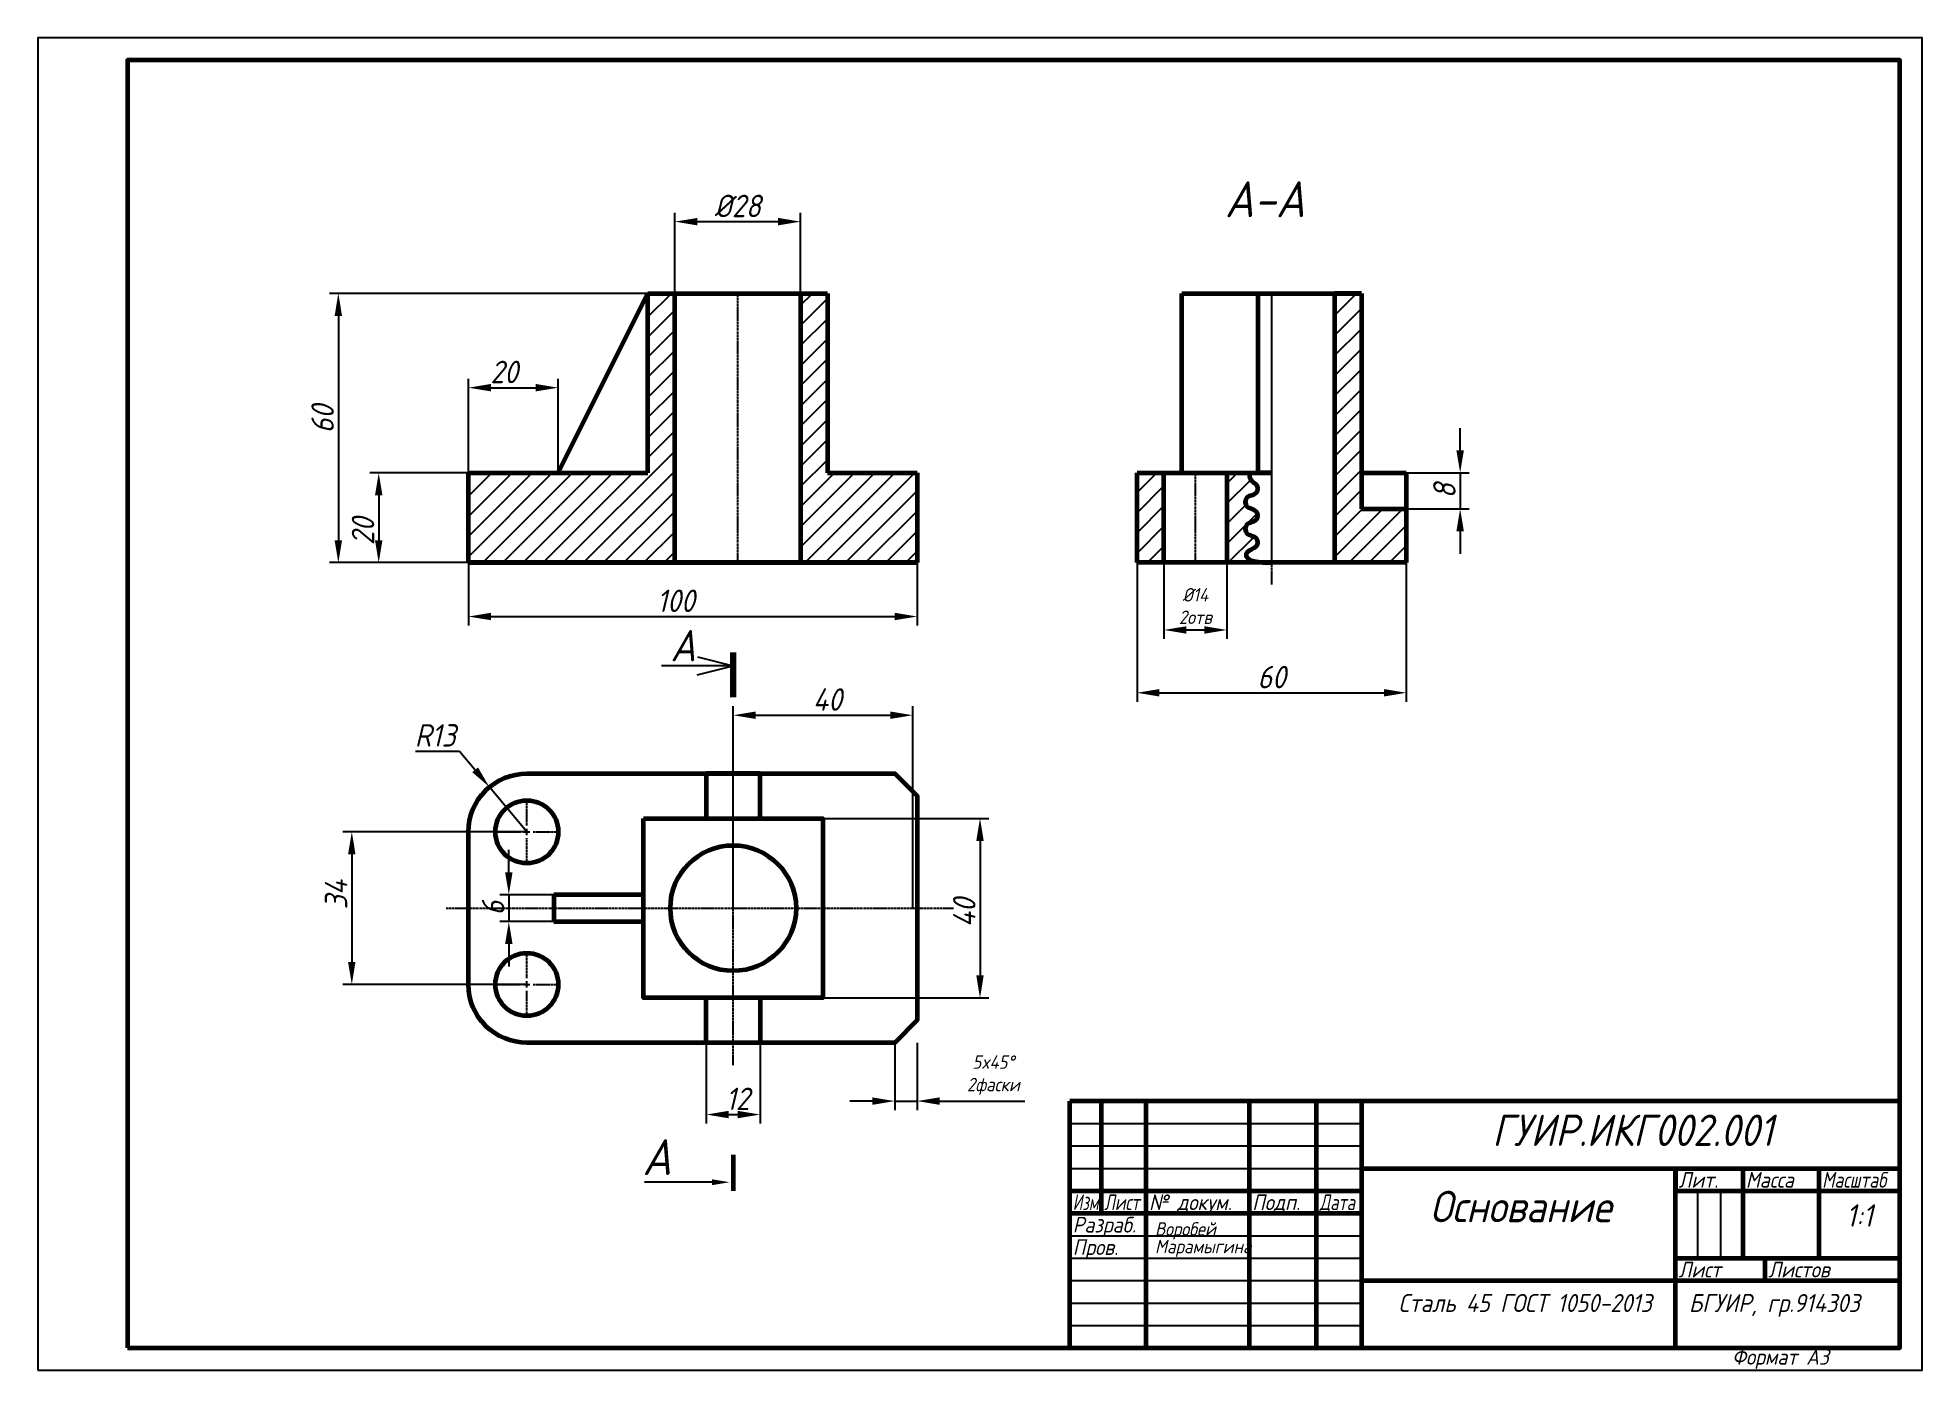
# Model space of a CAD drawing. Header units: millimetres. Extents: x 0 to 420, y 0 to 297.
import ezdxf
from ezdxf import colors
from ezdxf.entities.mleader import LeaderData, LeaderLine
from ezdxf.math import Vec2, Vec3

# ---------------------------------------------------------------- set-up
doc = ezdxf.new("R2010")
doc.units = ezdxf.units.MM
doc.header["$LTSCALE"] = 0.5
doc.linetypes.add('CENTER2', pattern=[1.125, 0.75, -0.125, 0.125, -0.125])
doc.linetypes.add('осевая2', pattern=[28.575, 19.05, -3.175, 3.175, -3.175])
doc.layers.get('0').update_dxf_attribs({"lineweight": 60})
doc.layers.get('Defpoints').update_dxf_attribs({"color": 5})
doc.layers.add('1-оси', color=1, linetype='осевая2')
doc.layers.add('3-размеры', color=6, linetype='Continuous')
doc.layers.add('2-штриховка', color=7, linetype='Continuous', true_color=0x00c7c7)
doc.layers.add('4-текст', color=7, linetype='Continuous', true_color=0x00ad00)
doc.styles.get("Standard").update_dxf_attribs({"font": 'ISOCPEUI.TTF', "width": 0.9})
doc.linetypes.add('ZIGZAG', pattern='A,0.0001,-0.2,[131,ltypeshp.shx,S=0.2,R=0,X=-0.2,Y=0],-0.4,[131,ltypeshp.shx,S=0.2,R=180,X=0.2,Y=0],-0.2', length=0.8001)
doc.dimstyles.new('Standart', dxfattribs={"dimtxt": 5, "dimasz": 5, "dimexe": 2, "dimexo": 0, "dimgap": 1, "dimtad": 1, "dimtoh": 1, "dimdec": 0, "dimtxsty": 'Standard', "dimcen": 2.5, "dimadec": 0, "dimazin": 0, "dimtfac": 1, "dimtdec": 0, "dimtmove": 0, "dimatfit": 3, "dimldrblk": 'DOTSMALL', "dimfxl": 1, "dimarcsym": 0})

# ---------------------------------------------------------------- blocks, each defined once
blk = doc.blocks.new('*U2')
at = {"layer": '1-оси', "color": 0, "linetype": 'CENTER2', "transparency": 16777216}
blk.add_line((0, -30.12), (0, 30.12), dxfattribs=at)
blk = doc.blocks.new('*D3')
at = {"layer": '3-размеры', "color": 0, "lineweight": -2, "transparency": 16777216}
for p, q in [((142, 240), (142, 258)), ((170, 240), (170, 258)), ((147, 256), (165, 256))]:
    blk.add_line(p, q, dxfattribs=at)
at = {"layer": '3-размеры', "color": 0, "transparency": 16777216}
for points in [[(147, 256.83), (147, 255.17), (142, 256)], [(165, 256.83), (165, 255.17), (170, 256)]]:
    blk.add_solid(points, dxfattribs=at)
at = {"layer": 'Defpoints', "color": 0, "transparency": 16777216}
for p in [(170, 256), (142, 240), (170, 240)]:
    blk.add_point(p, dxfattribs=at)
at = {"layer": '3-размеры', "color": 0, "transparency": 16777216, "insert": (156, 259.5), "char_height": 5, "attachment_point": 5}
blk.add_mtext('%%C28', dxfattribs=at)
blk = doc.blocks.new('_DotSmall')
at = {"color": 0, "linetype": 'ByBlock', "const_width": 0.5}
blk.add_lwpolyline([(-0.0625, 0, 1), (0.0625, 0, 1)], format="xyb", close=True, dxfattribs=at)
blk = doc.blocks.new('*D4')
at = {"layer": '3-размеры', "color": 0, "lineweight": -2, "transparency": 16777216}
for p, q in [((96, 200), (74, 200)), ((76, 195), (76, 185)), ((96, 180), (74, 180))]:
    blk.add_line(p, q, dxfattribs=at)
at = {"layer": '3-размеры', "color": 0, "transparency": 16777216}
for points in [[(75.17, 195), (76.83, 195), (76, 200)], [(75.17, 185), (76.83, 185), (76, 180)]]:
    blk.add_solid(points, dxfattribs=at)
at = {"layer": 'Defpoints', "color": 0, "transparency": 16777216}
for p in [(96, 200), (76, 180), (96, 180)]:
    blk.add_point(p, dxfattribs=at)
at = {"layer": '3-размеры', "color": 0, "transparency": 16777216, "insert": (72.5, 186.97), "char_height": 5, "attachment_point": 5, "rotation": 90}
blk.add_mtext('20', dxfattribs=at)
blk = doc.blocks.new('*D5')
at = {"layer": '3-размеры', "color": 0, "lineweight": -2, "transparency": 16777216}
for p, q in [((136, 240), (65, 240)), ((67, 235), (67, 185)), ((96, 180), (65, 180))]:
    blk.add_line(p, q, dxfattribs=at)
at = {"layer": '3-размеры', "color": 0, "transparency": 16777216}
for points in [[(66.17, 235), (67.83, 235), (67, 240)], [(66.17, 185), (67.83, 185), (67, 180)]]:
    blk.add_solid(points, dxfattribs=at)
at = {"layer": 'Defpoints', "color": 0, "transparency": 16777216}
for p in [(136, 240), (67, 180), (96, 180)]:
    blk.add_point(p, dxfattribs=at)
at = {"layer": '3-размеры', "color": 0, "transparency": 16777216, "insert": (63.5, 212), "char_height": 5, "attachment_point": 5, "rotation": 90}
blk.add_mtext('60', dxfattribs=at)
blk = doc.blocks.new('*D6')
at = {"layer": '3-размеры', "color": 0, "lineweight": -2, "transparency": 16777216}
for p, q in [((96, 200), (96, 221)), ((101, 219), (111, 219)), ((116, 200), (116, 221))]:
    blk.add_line(p, q, dxfattribs=at)
at = {"layer": '3-размеры', "color": 0, "transparency": 16777216}
for points in [[(101, 219.83), (101, 218.17), (96, 219)], [(111, 219.83), (111, 218.17), (116, 219)]]:
    blk.add_solid(points, dxfattribs=at)
at = {"layer": 'Defpoints', "color": 0, "transparency": 16777216}
for p in [(116, 219), (96, 200), (116, 200)]:
    blk.add_point(p, dxfattribs=at)
at = {"layer": '3-размеры', "color": 0, "transparency": 16777216, "insert": (103.97, 222.5), "char_height": 5, "attachment_point": 5}
blk.add_mtext('20', dxfattribs=at)
blk = doc.blocks.new('*D7')
at = {"layer": '3-размеры', "color": 0, "lineweight": -2, "transparency": 16777216}
for p, q in [((96, 180), (96, 166)), ((196, 180), (196, 166)), ((101, 168), (191, 168))]:
    blk.add_line(p, q, dxfattribs=at)
at = {"layer": '3-размеры', "color": 0, "transparency": 16777216}
for points in [[(101, 168.83), (101, 167.17), (96, 168)], [(191, 168.83), (191, 167.17), (196, 168)]]:
    blk.add_solid(points, dxfattribs=at)
at = {"layer": 'Defpoints', "color": 0, "transparency": 16777216}
for p in [(96, 180), (196, 180), (196, 168)]:
    blk.add_point(p, dxfattribs=at)
at = {"layer": '3-размеры', "color": 0, "transparency": 16777216, "insert": (142.22, 171.5), "char_height": 5, "attachment_point": 5}
blk.add_mtext('100', dxfattribs=at)
blk = doc.blocks.new('*U9')
at = {"layer": '2-штриховка', "color": 0, "linetype": 'CENTER2', "transparency": 16777216}
blk.add_line((0, -40), (0, 20.12), dxfattribs=at)
blk = doc.blocks.new('*U10')
at = {"layer": '1-оси', "color": 0, "linetype": 'CENTER2', "transparency": 16777216}
blk.add_line((0, -44.88), (0, 20.12), dxfattribs=at)
blk = doc.blocks.new('*D11')
at = {"layer": '3-размеры', "color": 0, "lineweight": -2, "transparency": 16777216}
for p, q in [((317, 205), (317, 210)), ((305, 200), (319, 200)), ((317, 200), (317, 192)), ((305, 192), (319, 192)), ((317, 187), (317, 182))]:
    blk.add_line(p, q, dxfattribs=at)
at = {"layer": '3-размеры', "color": 0, "transparency": 16777216}
for points in [[(316.17, 205), (317.83, 205), (317, 200)], [(316.17, 187), (317.83, 187), (317, 192)]]:
    blk.add_solid(points, dxfattribs=at)
at = {"layer": 'Defpoints', "color": 0, "transparency": 16777216}
for p in [(305, 200), (305, 192), (317, 192)]:
    blk.add_point(p, dxfattribs=at)
at = {"layer": '3-размеры', "color": 0, "transparency": 16777216, "insert": (313.5, 196), "char_height": 5, "attachment_point": 5, "rotation": 90}
blk.add_mtext('8', dxfattribs=at)
blk = doc.blocks.new('*D12')
at = {"layer": '3-размеры', "color": 0, "lineweight": -2, "transparency": 16777216}
for p, q in [((251, 180), (251, 163)), ((265, 180), (265, 163)), ((256, 165), (260, 165))]:
    blk.add_line(p, q, dxfattribs=at)
at = {"layer": '3-размеры', "color": 0, "transparency": 16777216}
for points in [[(256, 165.83), (256, 164.17), (251, 165)], [(260, 165.83), (260, 164.17), (265, 165)]]:
    blk.add_solid(points, dxfattribs=at)
at = {"layer": 'Defpoints', "color": 0, "transparency": 16777216}
for p in [(251, 180), (265, 180), (265, 165)]:
    blk.add_point(p, dxfattribs=at)
at = {"layer": '3-размеры', "color": 0, "transparency": 16777216, "insert": (258, 170.33), "char_height": 5, "width": 20.1411, "attachment_point": 5}
blk.add_mtext('{\\H0.6x;%%C14\\P2\\fISOCPEUR|b0|i1|c204|p34;отв}', dxfattribs=at)
blk = doc.blocks.new('*D13')
at = {"layer": '3-размеры', "color": 0, "lineweight": -2, "transparency": 16777216}
for p, q in [((245, 180), (245, 149)), ((305, 180), (305, 149)), ((250, 151), (300, 151))]:
    blk.add_line(p, q, dxfattribs=at)
at = {"layer": '3-размеры', "color": 0, "transparency": 16777216}
for points in [[(250, 151.83), (250, 150.17), (245, 151)], [(300, 151.83), (300, 150.17), (305, 151)]]:
    blk.add_solid(points, dxfattribs=at)
at = {"layer": 'Defpoints', "color": 0, "transparency": 16777216}
for p in [(245, 180), (305, 180), (305, 151)]:
    blk.add_point(p, dxfattribs=at)
at = {"layer": '3-размеры', "color": 0, "transparency": 16777216, "insert": (275, 154.5), "char_height": 5, "attachment_point": 5}
blk.add_mtext('60', dxfattribs=at)
blk = doc.blocks.new('*U14')
at = {"layer": '1-оси', "color": 0, "linetype": 'CENTER2', "transparency": 16777216}
blk.add_line((0, -10.12), (0, 10.12), dxfattribs=at)
blk = doc.blocks.new('*D15')
at = {"layer": '3-размеры', "color": 0, "lineweight": -2, "transparency": 16777216}
for p, q in [((175, 123), (212, 123)), ((210, 118), (210, 88)), ((175, 83), (212, 83))]:
    blk.add_line(p, q, dxfattribs=at)
at = {"layer": '3-размеры', "color": 0, "transparency": 16777216}
for points in [[(209.17, 118), (210.83, 118), (210, 123)], [(209.17, 88), (210.83, 88), (210, 83)]]:
    blk.add_solid(points, dxfattribs=at)
at = {"layer": 'Defpoints', "color": 0, "transparency": 16777216}
for p in [(175, 123), (175, 83), (210, 83)]:
    blk.add_point(p, dxfattribs=at)
at = {"layer": '3-размеры', "color": 0, "transparency": 16777216, "insert": (206.5, 102), "char_height": 5, "attachment_point": 5, "rotation": 90}
blk.add_mtext('40', dxfattribs=at)
blk = doc.blocks.new('*D16')
at = {"layer": '3-размеры', "color": 0, "lineweight": -2, "transparency": 16777216}
for p, q in [((84.2, 138), (94, 138)), ((94, 138), (97.48, 133.83)), ((109, 120), (100.68, 129.99))]:
    blk.add_line(p, q, dxfattribs=at)
at = {"layer": '3-размеры', "color": 0, "transparency": 16777216}
blk.add_solid([(98.12, 134.36), (96.84, 133.29), (100.68, 129.99)], dxfattribs=at)
at = {"layer": 'Defpoints', "color": 0, "transparency": 16777216}
for p in [(100.68, 129.99), (109, 120)]:
    blk.add_point(p, dxfattribs=at)
at = {"layer": '3-размеры', "color": 0, "transparency": 16777216, "insert": (88.6, 141.5), "char_height": 5, "attachment_point": 5}
blk.add_mtext('R13', dxfattribs=at)
blk = doc.blocks.new('*D17')
at = {"layer": '3-размеры', "color": 0, "lineweight": -2, "transparency": 16777216}
for p, q in [((109, 120), (68, 120)), ((70, 115), (70, 91)), ((109, 86), (68, 86))]:
    blk.add_line(p, q, dxfattribs=at)
at = {"layer": '3-размеры', "color": 0, "transparency": 16777216}
for points in [[(69.17, 115), (70.83, 115), (70, 120)], [(69.17, 91), (70.83, 91), (70, 86)]]:
    blk.add_solid(points, dxfattribs=at)
at = {"layer": 'Defpoints', "color": 0, "transparency": 16777216}
for p in [(109, 120), (70, 86), (109, 86)]:
    blk.add_point(p, dxfattribs=at)
at = {"layer": '3-размеры', "color": 0, "transparency": 16777216, "insert": (66.5, 106), "char_height": 5, "attachment_point": 5, "rotation": 90}
blk.add_mtext('34', dxfattribs=at)
blk = doc.blocks.new('*D18')
at = {"layer": '3-размеры', "color": 0, "lineweight": -2, "transparency": 16777216}
for p, q in [((191, 73), (191, 58)), ((196, 73), (196, 58)), ((186, 60), (181, 60)), ((191, 60), (196, 60)), ((201, 60), (219.99, 60))]:
    blk.add_line(p, q, dxfattribs=at)
at = {"layer": '3-размеры', "color": 0, "transparency": 16777216}
for points in [[(186, 60.83), (186, 59.17), (191, 60)], [(201, 60.83), (201, 59.17), (196, 60)]]:
    blk.add_solid(points, dxfattribs=at)
at = {"layer": 'Defpoints', "color": 0, "transparency": 16777216}
for p in [(191, 73), (196, 73), (196, 60)]:
    blk.add_point(p, dxfattribs=at)
at = {"layer": '3-размеры', "color": 0, "transparency": 16777216, "insert": (212.99, 65.79), "char_height": 5, "width": 2.7955, "attachment_point": 5}
blk.add_mtext('{\\fISOCPEUR|b0|i1|c204|p34;\\H0.6x;5\\fISOCPEUR|b0|i1|c0|p34;x45%%D\\P2\\fISOCPEUR|b0|i1|c204|p34;фаски}', dxfattribs=at)
blk = doc.blocks.new('*D19')
at = {"layer": '3-размеры', "color": 0, "lineweight": -2, "transparency": 16777216}
for p, q in [((105, 111), (105, 116)), ((115, 106), (103, 106)), ((105, 106), (105, 100)), ((115, 100), (103, 100)), ((105, 95), (105, 90))]:
    blk.add_line(p, q, dxfattribs=at)
at = {"layer": '3-размеры', "color": 0, "transparency": 16777216}
for points in [[(104.17, 111), (105.83, 111), (105, 106)], [(104.17, 95), (105.83, 95), (105, 100)]]:
    blk.add_solid(points, dxfattribs=at)
at = {"layer": 'Defpoints', "color": 0, "transparency": 16777216}
for p in [(115, 106), (105, 100), (115, 100)]:
    blk.add_point(p, dxfattribs=at)
at = {"layer": '3-размеры', "color": 0, "transparency": 16777216, "insert": (101.5, 103), "char_height": 5, "attachment_point": 5, "rotation": 90}
blk.add_mtext('6', dxfattribs=at)
blk = doc.blocks.new('*D20')
at = {"layer": '3-размеры', "color": 0, "lineweight": -2, "transparency": 16777216}
for p, q in [((149, 73), (149, 55)), ((161, 73), (161, 55)), ((154, 57), (156, 57))]:
    blk.add_line(p, q, dxfattribs=at)
at = {"layer": '3-размеры', "color": 0, "transparency": 16777216}
for points in [[(154, 57.83), (154, 56.17), (149, 57)], [(156, 57.83), (156, 56.17), (161, 57)]]:
    blk.add_solid(points, dxfattribs=at)
at = {"layer": 'Defpoints', "color": 0, "transparency": 16777216}
for p in [(149, 73), (161, 73), (161, 57)]:
    blk.add_point(p, dxfattribs=at)
at = {"layer": '3-размеры', "color": 0, "transparency": 16777216, "insert": (156, 60.5), "char_height": 5, "attachment_point": 5}
blk.add_mtext('12', dxfattribs=at)
blk = doc.blocks.new('*U21')
at = {"layer": '1-оси', "color": 0, "linetype": 'CENTER2', "transparency": 16777216}
blk.add_line((-57.5, 0), (55.62, 0), dxfattribs=at)
blk = doc.blocks.new('*U22')
at = {"layer": '1-оси', "color": 0, "linetype": 'CENTER2', "transparency": 16777216}
blk.add_line((0, -35), (0, 35.12), dxfattribs=at)
blk = doc.blocks.new('*U23')
at = {"layer": '1-оси', "color": 0, "linetype": 'CENTER2', "transparency": 16777216}
for p, q in [((0, 1.4), (0, 7.12)), ((-7.12, 0), (-1.4, 0)), ((1.4, 0), (7.12, 0)), ((0, -7.12), (0, -1.4))]:
    blk.add_line(p, q, dxfattribs=at)
at = {"layer": '1-оси', "color": 0, "linetype": 'Continuous', "transparency": 16777216}
for p, q in [((-0.7, 0), (0.7, 0)), ((0, -0.7), (0, 0.7))]:
    blk.add_line(p, q, dxfattribs=at)
blk = doc.blocks.new('*U24')
at = {"layer": '1-оси', "color": 0, "linetype": 'CENTER2', "transparency": 16777216}
for p, q in [((0, 1.4), (0, 7.12)), ((-7.12, 0), (-1.4, 0)), ((1.4, 0), (7.12, 0)), ((0, -7.12), (0, -1.4))]:
    blk.add_line(p, q, dxfattribs=at)
at = {"layer": '1-оси', "color": 0, "linetype": 'Continuous', "transparency": 16777216}
for p, q in [((-0.7, 0), (0.7, 0)), ((0, -0.7), (0, 0.7))]:
    blk.add_line(p, q, dxfattribs=at)
blk = doc.blocks.new('*D25')
at = {"layer": '3-размеры', "color": 0, "lineweight": -2, "transparency": 16777216}
for p, q in [((155, 103), (155, 148)), ((195, 103), (195, 148)), ((160, 146), (190, 146))]:
    blk.add_line(p, q, dxfattribs=at)
at = {"layer": '3-размеры', "color": 0, "transparency": 16777216}
for points in [[(160, 146.83), (160, 145.17), (155, 146)], [(190, 146.83), (190, 145.17), (195, 146)]]:
    blk.add_solid(points, dxfattribs=at)
at = {"layer": 'Defpoints', "color": 0, "transparency": 16777216}
for p in [(195, 146), (155, 103), (195, 103)]:
    blk.add_point(p, dxfattribs=at)
at = {"layer": '3-размеры', "color": 0, "transparency": 16777216, "insert": (176, 149.5), "char_height": 5, "attachment_point": 5}
blk.add_mtext('40', dxfattribs=at)
blk = doc.blocks.new('Vraz')
at = {"lineweight": -3}
for p, q in [((0, 0), (-16, 0)), ((-8, -2), (0, 0)), ((-7.99, 1.98), (0, 0))]:
    blk.add_line(p, q, dxfattribs=at)
at = {"lineweight": 100}
blk.add_line((0, 3), (0, -7), dxfattribs=at)
at = {"insert": (-14, 8), "char_height": 7, "attachment_point": 1}
blk.add_mtext_dynamic_manual_height_columns('\\pxt0.08925;{\\fISOCPEUR|b0|i1|c204|p34;А}', width=4, gutter_width=100, heights=[0], dxfattribs=at)

msp = doc.modelspace()

# ---------------------------------------------------------------- hatches: boundary and pattern name
at = {"layer": '2-штриховка'}
h = msp.add_hatch(dxfattribs=at)
h.set_pattern_fill('ANSI31', color=256)
h.paths.add_polyline_path([(142, 240), (136, 240), (136, 200), (116, 200), (96, 200), (96, 180), (142, 180)])
h.paths.add_polyline_path([(196, 200), (176, 200), (176, 240), (170, 240), (170, 180), (196, 180)])
at = {"layer": '2-штриховка', "linetype": 'ZIGZAG'}
h = msp.add_hatch(dxfattribs=at)
h.set_pattern_fill('ANSI31', color=256)
h.paths.add_polyline_path([(251, 200), (245, 200), (245, 180), (251, 180)])
h.paths.add_polyline_path([(305, 192), (295, 192), (295, 200), (295, 240), (289, 240), (289, 180), (305, 180)])
at = {"layer": '2-штриховка'}
h = msp.add_hatch(dxfattribs=at)
h.set_pattern_fill('ANSI31', color=256)
edge = h.paths.add_edge_path()
edge.add_spline(control_points=[(275, 180), (269, 180), (269, 183), (272, 183), (272, 186), (269, 186), (269, 189), (272, 189), (272, 192), (269, 192), (269, 195), (272, 195), (272, 198), (270, 198), (270, 200)], knot_values=[0, 0, 0, 0, 0.999999, 1.999999, 2.999999, 3.999999, 4.999999, 5.999999, 6.999999, 7.999999, 8.999999, 9.999999, 10.999999, 11.999999, 11.999999, 11.999999, 11.999999], degree=3, periodic=0)
edge.add_line((270, 200), (265, 200))
edge.add_line((265, 200), (265, 180))
edge.add_line((265, 180), (275, 180))

# ---------------------------------------------------------------- linework, layer by layer
for p, q in [((116, 200), (136, 240)), ((136, 200), (136, 240)), ((136, 240), (176, 240)), ((142, 180), (142, 240)), ((142, 240), (176, 240)), ((170, 240), (170, 180)), ((176, 240), (176, 200)), ((176, 240), (176, 240)), ((176, 240), (176, 240)), ((255, 200), (255, 240)), ((255, 240), (295, 240)), ((272, 200), (272, 240)), ((295, 240), (289, 240)), ((289, 240), (289, 180)), ((295, 240), (295, 200)), ((96, 180), (96, 200)), ((96, 200), (116, 200)), ((116, 200), (136, 200)), ((176, 200), (196, 200)), ((196, 200), (196, 180)), ((245, 180), (245, 200)), ((245, 200), (255, 200)), ((245, 200), (255, 200)), ((251, 180), (251, 200)), ((255, 200), (275, 200)), ((265, 200), (265, 180)), ((275, 200), (272, 200)), ((275, 200), (275, 200)), ((295, 200), (305, 200)), ((295, 200), (295, 192)), ((305, 200), (305, 192)), ((295, 192), (305, 192)), ((305, 192), (305, 180)), ((196, 180), (96, 180)), ((96, 180), (196, 180)), ((196, 180), (196, 180)), ((305, 180), (245, 180)), ((155, 150), (155, 158)), ((161, 133), (149, 133)), ((149, 133), (149, 123)), ((161, 123), (161, 133)), ((135, 106), (115, 106)), ((115, 106), (115, 100)), ((115, 100), (135, 100)), ((149, 73), (149, 83)), ((161, 83), (161, 73)), ((161, 73), (149, 73)), ((155, 48), (155, 40)), ((365, 45), (365, 40))]:
    msp.add_line(p, q)
at = {"lineweight": 60}
for p, q in [((415, 60), (230, 60)), ((230, 5), (230, 60)), ((237, 60), (237, 35)), ((247, 5), (247, 60)), ((270, 60), (270, 5)), ((285, 5), (285, 60)), ((295, 60), (295, 5)), ((295, 45), (415, 45)), ((365, 5), (365, 45)), ((380, 45), (380, 25)), ((397, 25), (397, 45)), ((230, 40), (295, 40)), ((365, 40), (415, 40)), ((230, 35), (295, 35)), ((365, 25), (415, 25)), ((385, 20), (385, 25)), ((295, 20), (415, 20))]:
    msp.add_line(p, q, dxfattribs=at)
at = {"lineweight": -3}
for p, q in [((230, 55), (295, 55)), ((230, 50), (295, 50)), ((230, 45), (295, 45)), ((370, 25), (370, 40)), ((375, 40), (375, 25)), ((230, 30), (295, 30)), ((230, 25), (295, 25)), ((230, 20), (295, 20)), ((230, 15), (295, 15)), ((230, 10), (295, 10))]:
    msp.add_line(p, q, dxfattribs=at)
at = {"lineweight": 60}
msp.add_lwpolyline([(20, 5), (415, 5), (415, 292), (20, 292)], close=True, dxfattribs=at)
msp.add_lwpolyline([(109, 133), (185, 133), (185, 133), (191, 133), (196, 128), (196, 78), (191, 73), (109, 73, -0.414214), (96, 86), (96, 120, -0.414214)], format="xyb", close=True)
msp.add_lwpolyline([(135, 123), (175, 123), (175, 83), (135, 83)], close=True)
for centre, radius in [((109, 120), 7), ((155, 103), 14), ((109, 86), 7)]:
    msp.add_circle(centre, radius)
msp.add_open_spline([(270, 200), (270, 198), (272, 198), (272, 195), (269, 195), (269, 192), (272, 192), (272, 189), (269, 189), (269, 186), (272, 186), (272, 183), (269, 183), (269, 180), (275, 180)], degree=3)
at = {"layer": 'Defpoints'}
msp.add_lwpolyline([(0, 0), (420, 0), (420, 297), (0, 297)], close=True, dxfattribs=at)

# ---------------------------------------------------------------- block references
msp.add_blockref('Vraz', (155, 157))
at = {"layer": '1-оси', "linetype": 'CENTER2'}
for name, p in [('*U2', (156, 210)), ('*U10', (275, 220)), ('*U14', (258, 190)), ('*U22', (155, 103)), ('*U24', (109, 120)), ('*U21', (148.5, 103)), ('*U23', (109, 86))]:
    msp.add_blockref(name, p, dxfattribs=at)
at = {"layer": '2-штриховка', "linetype": 'CENTER2'}
msp.add_blockref('*U9', (275, 220), dxfattribs=at)

# ---------------------------------------------------------------- texts
at = {"lineweight": -3, "width": 0.9}
msp.add_text('Формат А3', height=3.5, dxfattribs=at).set_placement((377.6, 1.25))
at = {"layer": '4-текст', "lineweight": -3}
for s, width, p in [('Лит.', 0.9, (365.67, 40.7)), ('Масса', 0.9, (380.67, 40.7)), ('Масштаб', 0.8, (397.67, 40.7)), ('Изм.', 0.7, (230.67, 35.7)), ('Лист', 0.75, (237.67, 35.7)), ('№ докум.', 0.9, (247.67, 35.7)), ('Подп.', 0.9, (270.67, 35.7)), ('Дата', 0.75, (285.67, 35.7)), ('Разраб.', 0.9, (230.67, 30.7)), ('Пров.', 0.9, (230.67, 25.7)), ('Лист', 0.9, (365.67, 20.7)), ('Листов', 0.9, (385.67, 20.7))]:
    msp.add_text(s, height=3.5, dxfattribs=dict(at, width=width)).set_placement(p)
at = {"layer": '4-текст', "attachment_point": 1}
for s, width, insert, char_height in [('\\pxqc;{\\fISOCPEUR|b1|i1|c0|p34;A-A}', 25, (261, 265), 8), ('\\pxqc;{\\fISOCPEUR|b0|i1|c204|p34;ГУИР}.{\\fISOCPEUR|b0|i1|c204|p34;ИКГ002}.001', 113, (299, 57), 7), ('\\pxqc;{\\fISOCPEUR|b0|i1|c204|p34;Основание}', 63, (299, 40), 7), ('\\pxqc;{\\fISOCPEUR|b0|i1|c204|p34;1}:1', 12, (400, 37), 5), ('{\\fISOCPEUR|b0|i1|c204|p34;Воробей}', 23, (249, 33), 3), ('{\\fISOCPEUR|b0|i1|c204|p34;Марамыгина}', 21, (249, 29.09), 3), ('\\pxqc;{\\fISOCPEUR|b0|i1|c204|p34;Сталь 45 ГОСТ 1050-}2013', 67, (298, 17), 4), ('{\\fISOCPEUR|b0|i1|c204|p34;БГУИР},{\\fISOCPEUR|b0|i1|c204|p34; гр}.{\\fISOCPEUR|b0|i1|c204|p34;914303}', 44, (368, 17), 4)]:
    msp.add_mtext_dynamic_manual_height_columns(s, width=width, gutter_width=25, heights=[0], dxfattribs=dict(at, insert=insert, char_height=char_height))

# ---------------------------------------------------------------- dimensions: what is measured, and where the dimension line sits
at = {"layer": '3-размеры'}
for base, p1, p2, text, picture, middle in [((170, 256), (142, 240), (170, 240), '%%C<>', '*D3', (156, 256)), ((265, 165), (251, 180), (265, 180), '{\\H0.6x;%%C<>\\P2\\fISOCPEUR|b0|i1|c204|p34;отв}', '*D12', (258, 165)), ((196, 60), (191, 73), (196, 73), '{\\fISOCPEUR|b0|i1|c204|p34;\\H0.6x;5\\fISOCPEUR|b0|i1|c0|p34;x45%%D\\P2\\fISOCPEUR|b0|i1|c204|p34;фаски}', '*D18', (212.99, 60))]:
    dim = msp.add_linear_dim(base=base, p1=p1, p2=p2, text=text, dimstyle='Standart', dxfattribs=at)
    dim.commit()
    dim.dimension.update_dxf_attribs({"geometry": picture, "text_midpoint": middle, "dimtype": 160})
for base, p1, p2, picture, middle in [((67, 180), (136, 240), (96, 180), '*D5', (67, 212)), ((317, 192), (305, 200), (305, 192), '*D11', (317, 196)), ((76, 180), (96, 200), (96, 180), '*D4', (76, 186.97)), ((210, 83), (175, 123), (175, 83), '*D15', (210, 102)), ((70, 86), (109, 120), (109, 86), '*D17', (70, 106)), ((105, 100), (115, 106), (115, 100), '*D19', (105, 103))]:
    dim = msp.add_linear_dim(base=base, p1=p1, p2=p2, angle=90, dimstyle='Standart', dxfattribs=at)
    dim.commit()
    dim.dimension.update_dxf_attribs({"geometry": picture, "text_midpoint": middle, "dimtype": 160})
for base, p1, p2, picture, middle in [((116, 219), (96, 200), (116, 200), '*D6', (103.97, 219)), ((196, 168), (96, 180), (196, 180), '*D7', (142.22, 168)), ((305, 151), (245, 180), (305, 180), '*D13', (275, 151)), ((195, 146), (155, 103), (195, 103), '*D25', (176, 146)), ((161, 57), (149, 73), (161, 73), '*D20', (156, 57))]:
    dim = msp.add_linear_dim(base=base, p1=p1, p2=p2, dimstyle='Standart', dxfattribs=at)
    dim.commit()
    dim.dimension.update_dxf_attribs({"geometry": picture, "text_midpoint": middle, "dimtype": 160})
dim = msp.add_radius_dim(center=(109, 120), mpoint=(100.68, 129.99), dimstyle='Standart', dxfattribs=at)
dim.commit()
dim.dimension.update_dxf_attribs({"geometry": '*D16', "text_midpoint": (88.6, 138), "dimtype": 164})

# ---------------------------------------------------------------- leaders
at = {"layer": '4-текст'}
ml = msp.add_multileader_mtext('Standard', dxfattribs=at)
ml.set_content('A', color=256)
ml.set_leader_properties()
ml.build(insert=Vec2(0, 0))
ml.multileader.update_dxf_attribs({"text_right_attachment_type": 6, "dogleg_length": 0.36})
ctx = ml.context
ctx.base_point, ctx.char_height, ctx.plane_origin = Vec3(133.9, 47.52), 8, Vec3(154.24, 49.92)
ctx.right_attachment, ctx.text_align_type = 6, 2
notes = []
notes.append((ctx, [(0, (1, 1, 0), (143.6, 41.92), (-1, 0), 0.36, [(0, [(154.24, 41.92)], 0, [])])]))
ctx.mtext.insert, ctx.mtext.alignment, ctx.mtext.flow_direction = Vec3(141.24, 51.52), 3, 5
for ctx, leaders in notes:
    for number, flags, end, landing, length, lines in leaders:
        leader = LeaderData()
        leader.index, (leader.has_last_leader_line, leader.has_dogleg_vector, leader.attachment_direction) = number, flags
        leader.last_leader_point, leader.dogleg_vector, leader.dogleg_length = Vec3(end), Vec3(landing), length
        for number, points, colour, breaks in lines:
            line = LeaderLine()
            line.index, line.vertices, line.color, line.breaks = number, Vec3.list(points), colors.encode_raw_color(colour), breaks
            leader.lines.append(line)
        ctx.leaders.append(leader)

doc.saveas('drawing.dxf')
